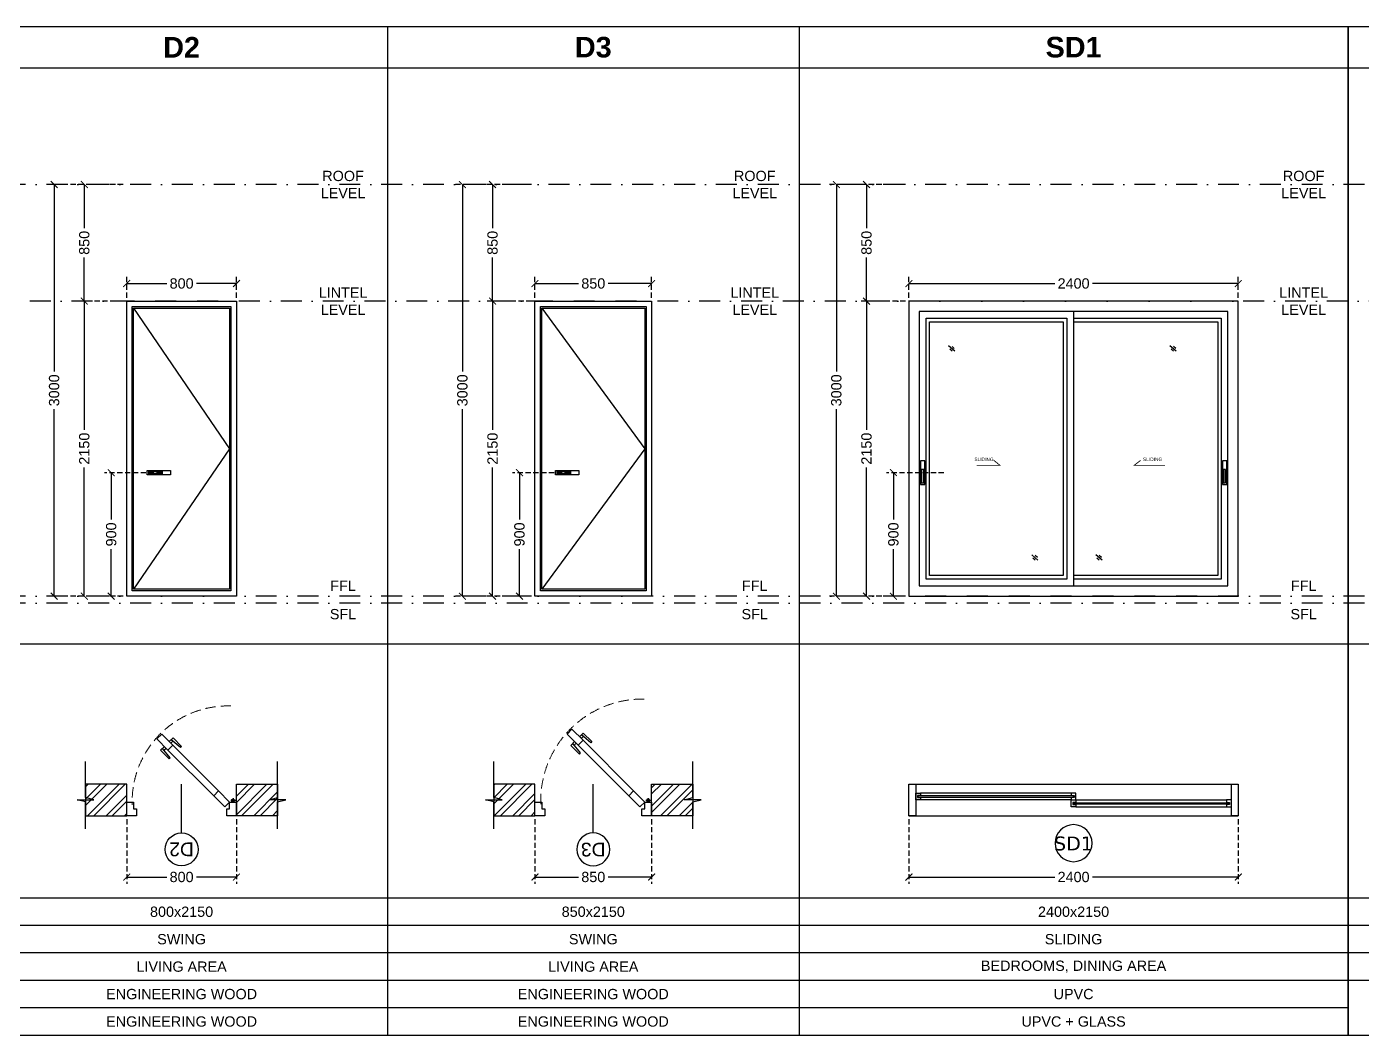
# Model space of a CAD drawing. Header units: millimetres. Extents: x 0 to 31900, y 0 to 8312.
# Drawn here: x 7821 to 17554, y 0 to 7350 of the extents above; entities that cross this region are included whole.
import ezdxf
from ezdxf.enums import TextEntityAlignment as Align

# ---------------------------------------------------------------- set-up
doc = ezdxf.new("R2010")
doc.units = ezdxf.units.MM
doc.header["$LTSCALE"] = 150
doc.set_wipeout_variables(frame=1)
for name, pattern in [('$ZCDB_AUDIT_GENERATED_423A9', [0]), ('$ZCDB_AUDIT_GENERATED_426BD', [0.75, 0.5, -0.25]), ('DASHDOT', [25.4, 12.7, -6.35, 0, -6.35]), ('DASHED', [19.05, 12.7, -6.35])]:
    doc.linetypes.add(name, pattern=pattern)
for name, color, linetype in [('ad-Dimension', 5, 'Continuous'), ('ad-Door', 11, 'Continuous'), ('ad-Elevation 10', 8, 'Continuous'), ('ad-Glass Sectionline', 140, 'Continuous'), ('ad-Lvl Difference', 8, 'DASHDOT'), ('ad-Text Main_Door&window Label', 7, 'Continuous'), ('ad-Wall', 240, 'Continuous')]:
    doc.layers.add(name, color=color, linetype=linetype)
doc.layers.add('ad-Text Main', color=7, linetype='Continuous', lineweight=0)
doc.styles.add('6 U T S R N_Typical Floor Plan$0$3BHK-E(NB)$0$grid_text', font='verdana.ttf', dxfattribs={"width": 0.9})
doc.styles.add('New Text Style', font='arial.ttf', dxfattribs={"height": 100})
doc.styles.get("Standard").update_dxf_attribs({"font": 'arial.ttf'})
doc.dimstyles.new('A-75-DIM-INT (Framing)', dxfattribs={"dimscale": 50, "dimtxt": 1.5, "dimasz": 1, "dimexe": 1, "dimexo": 0.5, "dimgap": 0.5, "dimtad": 0, "dimdsep": 46, "dimtxsty": 'Standard', "dimblk": 'ARCHTICK', "dimcen": 0.025, "dimclrd": 256, "dimclre": 256, "dimclrt": 256, "dimazin": 2, "dimtfac": 1, "dimtmove": 1, "dimatfit": 0, "dimldrblk": 'ARCHTICK', "dimfxl": 10, "dimfxlon": 1, "dimtolj": 1, "dimtzin": 0, "dimarcsym": 0})
pattern_1 = [(45, (3550, 1600), (-67.3519, 67.3519), []), (45, (3594.9, 1600), (-67.3519, 67.3519), [])]

# ---------------------------------------------------------------- blocks, each defined once
blk = doc.blocks.new('*U4')
for p, q in [((25, -127.8), (25, -94.4)), ((8.3, -111.1), (41.7, -111.1)), ((528.5, -478), (513.6, -492.9)), ((463.3, -543.1), (478.2, -528.2))]:
    blk.add_line(p, q)
for points in [[(50, -100), (0, -100), (0, 0), (71.4, 0), (71.4, -35.7), (71.4, -50), (50, -50)], [(750, -100), (750, -50), (728.6, -50), (728.6, -35.7), (728.6, 0), (800, 0), (800, -100)], [(50, -100), (130.8, -180.8), (166.2, -145.5), (85.4, -64.6)], [(130.8, -180.8), (464.2, -514.2), (499.5, -478.8), (166.2, -145.5)], [(545, -595), (464.2, -514.2), (499.5, -478.8), (580.3, -559.6)]]:
    blk.add_lwpolyline(points, close=True)
for points in [[(525.4, -504.7), (552.8, -477.2), (490, -414.3), (482.2, -422.2), (539.2, -490.8)], [(490, -540), (462.5, -567.5), (399.7, -504.7), (407.6, -496.8), (476.2, -553.8)]]:
    blk.add_lwpolyline(points)
blk.add_circle((25, -111.1), 11.1)
at = {"color": 8, "linetype": '$ZCDB_AUDIT_GENERATED_426BD', "lineweight": 0}
blk.add_arc((62.1, -102.1), 698.3, 268.18808, 1.81192, dxfattribs=at)
at = {"layer": 'ad-Text Main_Door&window Label'}
blk.add_line((400, 125), (400, -230), dxfattribs=at)
blk.add_circle((400.3, 245), 120, dxfattribs=at)
at = {"layer": 'ad-Text Main_Door&window Label', "style": 'New Text Style'}
blk.add_attdef('D1', text='', height=100, dxfattribs=at).set_placement((400.3, 245), align=Align.MIDDLE_CENTER)
blk = doc.blocks.new('*U6')
for p, q in [((-25, -127.8), (-25, -94.4)), ((-8.3, -111.1), (-41.7, -111.1)), ((-563.8, -513.3), (-548.9, -528.2)), ((-498.7, -578.5), (-513.6, -563.6))]:
    blk.add_line(p, q)
for points in [[(-800, -100), (-800, -50), (-778.6, -50), (-778.6, -35.7), (-778.6, 0), (-850, 0), (-850, -100)], [(-50, -100), (0, -100), (0, 0), (-71.4, 0), (-71.4, -35.7), (-71.4, -50), (-50, -50)], [(-50, -100), (-130.8, -180.8), (-166.2, -145.5), (-85.4, -64.6)], [(-130.8, -180.8), (-499.5, -549.5), (-534.9, -514.2), (-166.2, -145.5)], [(-580.3, -630.3), (-499.5, -549.5), (-534.9, -514.2), (-615.7, -595)]]:
    blk.add_lwpolyline(points, close=True)
for points in [[(-560.7, -540), (-588.2, -512.5), (-525.4, -449.7), (-517.5, -457.6), (-574.5, -526.2)], [(-525.4, -575.4), (-497.9, -602.8), (-435.1, -540), (-442.9, -532.2), (-511.5, -589.2)]]:
    blk.add_lwpolyline(points)
blk.add_circle((-25, -111.1), 11.1)
at = {"color": 8, "linetype": '$ZCDB_AUDIT_GENERATED_426BD', "lineweight": 0}
blk.add_arc((-66, -108.5), 741.9, 178.18808, 271.81192, dxfattribs=at)
at = {"layer": 'ad-Text Main_Door&window Label'}
blk.add_line((-425, 125), (-425, -230), dxfattribs=at)
blk.add_circle((-425.3, 245), 120, dxfattribs=at)
at = {"layer": 'ad-Text Main_Door&window Label', "style": 'New Text Style'}
blk.add_attdef('D1', text='', height=100, dxfattribs=at).set_placement((-425.3, 245), align=Align.MIDDLE_CENTER)
blk = doc.blocks.new('$ZCDB_AUDIT_GENERATED_454E2')
at = {"layer": 'ad-Elevation 10'}
for p, q in [((0, 0), (46.1, 39.6)), ((4.3, 19.8), (20.9, 34.6)), ((20.7, 1.3), (37.4, 16))]:
    blk.add_line(p, q, dxfattribs=at)
blk = doc.blocks.new('$ZCDB_AUDIT_GENERATED_454EA')
at = {"layer": 'ad-Door', "linetype": '$ZCDB_AUDIT_GENERATED_423A9', "ltscale": 300}
blk.add_lwpolyline([(35196.8, 30880), (35228.6, 30880), (35228.6, 30709.6), (35196.8, 30709.6)], close=True, dxfattribs=at)
at = {"layer": 'ad-Door'}
blk.add_lwpolyline([(35204.5, 30818.4), (35220.9, 30818.4), (35220.9, 30721.7), (35204.5, 30721.7)], close=True, dxfattribs=at)
blk = doc.blocks.new('$ZCDB_AUDIT_GENERATED_C77D')
blk.add_wipeout([(0, 230), (2400, 230), (2400, 0), (0, 0)]).dxf.layer = 'ad-Elevation 10'
at = {"layer": 'ad-Elevation 10'}
for points in [[(2400, 230), (0, 230)], [(2400, 0), (0, 0)]]:
    blk.add_lwpolyline(points, dxfattribs=at)
for points in [[(50, 0), (50, 230), (0, 230), (0, 0)], [(2350, 0), (2400, 0), (2400, 230), (2350, 230)], [(85, 83), (85, 65), (50, 65), (50, 115), (85, 115), (85, 97), (63, 97), (63, 83)], [(1217.5, 133), (1217.5, 115), (1182.5, 115), (1182.5, 165), (1217.5, 165), (1217.5, 147), (1195.5, 147), (1195.5, 133)], [(1182.5, 83), (1182.5, 65), (1217.5, 65), (1217.5, 115), (1182.5, 115), (1182.5, 97), (1204.5, 97), (1204.5, 83)], [(2315, 133), (2315, 115), (2350, 115), (2350, 165), (2315, 165), (2315, 147), (2337, 147), (2337, 133)]]:
    blk.add_lwpolyline(points, close=True, dxfattribs=at)
at = {"layer": 'ad-Glass Sectionline'}
for points in [[(1182.5, 115), (85, 115)], [(1217.5, 165), (2315, 165)], [(1217.5, 115), (2315, 115)], [(1182.5, 65), (85, 65)]]:
    blk.add_lwpolyline(points, dxfattribs=at)
for points in [[(1200, 145), (2335, 145), (2335, 135), (1200, 135)], [(1200, 95), (65, 95), (65, 85), (1200, 85)]]:
    blk.add_lwpolyline(points, close=True, dxfattribs=at)
blk = doc.blocks.new('*U21')
blk.add_blockref('$ZCDB_AUDIT_GENERATED_C77D', (0, 0))
blk = doc.blocks.new('6 U T S R N_Typical Floor Plan$0$ad_Window Tag')
blk.add_circle((0, 0), 150)
at = {"style": '6 U T S R N_Typical Floor Plan$0$3BHK-E(NB)$0$grid_text', "width": 0.9}
blk.add_attdef('D1', text='', height=125, dxfattribs=at).set_placement((0, 0), align=Align.MIDDLE_CENTER)
blk = doc.blocks.new('_ArchTick')
at = {"color": 0, "linetype": 'ByBlock', "const_width": 0.15}
blk.add_lwpolyline([(-0.5, -0.5), (0.5, 0.5)], dxfattribs=at)
blk = doc.blocks.new('*D35')
at = {"layer": 'ad-Dimension', "linetype": 'DASHED', "lineweight": -2, "ltscale": 0.02, "transparency": 16777216}
for p, q in [((8525, 5350), (8191.1, 5350)), ((8525, 3200), (8191.1, 3200))]:
    blk.add_line(p, q, dxfattribs=at)
at = {"layer": 'ad-Dimension', "lineweight": -2, "ltscale": 0.02, "transparency": 16777216}
for p, q in [((8241.1, 5350), (8241.1, 4412.5)), ((8241.1, 3200), (8241.1, 4137.5))]:
    blk.add_line(p, q, dxfattribs=at)
at = {"layer": 'Defpoints', "color": 0, "transparency": 16777216}
for p in [(8550, 5350), (8241.1, 3200), (8550, 3200)]:
    blk.add_point(p, dxfattribs=at)
at = {"layer": 'ad-Dimension', "lineweight": -2, "transparency": 16777216, "xscale": 50, "yscale": 50, "zscale": 50}
for p, rotation in [((8241.1, 5350), 90), ((8241.1, 3200), 270)]:
    blk.add_blockref('_ArchTick', p, dxfattribs=dict(at, rotation=rotation))
at = {"layer": 'ad-Dimension', "transparency": 16777216, "insert": (8241.1, 4275), "char_height": 75, "attachment_point": 5, "rotation": 90}
blk.add_mtext('\\A1;2150', dxfattribs=at)
blk = doc.blocks.new('*D36')
at = {"layer": 'ad-Dimension', "linetype": 'DASHED', "lineweight": -2, "ltscale": 0.02, "transparency": 16777216}
for p, q in [((8804.6, 4100), (8387.1, 4100)), ((8525, 3200), (8387.1, 3200))]:
    blk.add_line(p, q, dxfattribs=at)
at = {"layer": 'ad-Dimension', "lineweight": -2, "ltscale": 0.02, "transparency": 16777216}
for p, q in [((8437.1, 4100), (8437.1, 3757.7)), ((8437.1, 3200), (8437.1, 3542.3))]:
    blk.add_line(p, q, dxfattribs=at)
at = {"layer": 'Defpoints', "color": 0, "transparency": 16777216}
for p in [(8829.6, 4100), (8437.1, 3200), (8550, 3200)]:
    blk.add_point(p, dxfattribs=at)
at = {"layer": 'ad-Dimension', "lineweight": -2, "transparency": 16777216, "xscale": 50, "yscale": 50, "zscale": 50}
for p, rotation in [((8437.1, 4100), 90), ((8437.1, 3200), 270)]:
    blk.add_blockref('_ArchTick', p, dxfattribs=dict(at, rotation=rotation))
at = {"layer": 'ad-Dimension', "transparency": 16777216, "insert": (8437.1, 3650), "char_height": 75, "attachment_point": 5, "rotation": 90}
blk.add_mtext('\\A1;900', dxfattribs=at)
blk = doc.blocks.new('*D37')
at = {"layer": 'ad-Dimension', "linetype": 'DASHED', "lineweight": -2, "ltscale": 0.02, "transparency": 16777216}
for p, q in [((8521.3, 6200), (7971.3, 6200)), ((8521.3, 3200), (7971.3, 3200))]:
    blk.add_line(p, q, dxfattribs=at)
at = {"layer": 'ad-Dimension', "lineweight": -2, "ltscale": 0.02, "transparency": 16777216}
for p, q in [((8021.3, 6200), (8021.3, 4836.8)), ((8021.3, 3200), (8021.3, 4563.2))]:
    blk.add_line(p, q, dxfattribs=at)
at = {"layer": 'Defpoints', "color": 0, "transparency": 16777216}
for p in [(8021.3, 6200), (8550, 6200), (8550, 3200)]:
    blk.add_point(p, dxfattribs=at)
at = {"layer": 'ad-Dimension', "lineweight": -2, "transparency": 16777216, "xscale": 50, "yscale": 50, "zscale": 50}
for p, rotation in [((8021.3, 6200), 90), ((8021.3, 3200), 270)]:
    blk.add_blockref('_ArchTick', p, dxfattribs=dict(at, rotation=rotation))
at = {"layer": 'ad-Dimension', "transparency": 16777216, "insert": (8021.3, 4700), "char_height": 75, "attachment_point": 5, "rotation": 90}
blk.add_mtext('\\A1;3000', dxfattribs=at)
blk = doc.blocks.new('*D38')
at = {"layer": 'ad-Dimension', "linetype": 'DASHED', "lineweight": -2, "ltscale": 0.02, "transparency": 16777216}
for p, q in [((11500, 5350), (11166.1, 5350)), ((11500, 3200), (11166.1, 3200))]:
    blk.add_line(p, q, dxfattribs=at)
at = {"layer": 'ad-Dimension', "lineweight": -2, "ltscale": 0.02, "transparency": 16777216}
for p, q in [((11216.1, 5350), (11216.1, 4412.5)), ((11216.1, 3200), (11216.1, 4137.5))]:
    blk.add_line(p, q, dxfattribs=at)
at = {"layer": 'Defpoints', "color": 0, "transparency": 16777216}
for p in [(11525, 5350), (11216.1, 3200), (11525, 3200)]:
    blk.add_point(p, dxfattribs=at)
at = {"layer": 'ad-Dimension', "lineweight": -2, "transparency": 16777216, "xscale": 50, "yscale": 50, "zscale": 50}
for p, rotation in [((11216.1, 5350), 90), ((11216.1, 3200), 270)]:
    blk.add_blockref('_ArchTick', p, dxfattribs=dict(at, rotation=rotation))
at = {"layer": 'ad-Dimension', "transparency": 16777216, "insert": (11216.1, 4275), "char_height": 75, "attachment_point": 5, "rotation": 90}
blk.add_mtext('\\A1;2150', dxfattribs=at)
blk = doc.blocks.new('*D39')
at = {"layer": 'ad-Dimension', "linetype": 'DASHED', "lineweight": -2, "ltscale": 0.02, "transparency": 16777216}
for p, q in [((11779.6, 4100), (11362.1, 4100)), ((11500, 3200), (11362.1, 3200))]:
    blk.add_line(p, q, dxfattribs=at)
at = {"layer": 'ad-Dimension', "lineweight": -2, "ltscale": 0.02, "transparency": 16777216}
for p, q in [((11412.1, 4100), (11412.1, 3757.7)), ((11412.1, 3200), (11412.1, 3542.3))]:
    blk.add_line(p, q, dxfattribs=at)
at = {"layer": 'Defpoints', "color": 0, "transparency": 16777216}
for p in [(11804.6, 4100), (11412.1, 3200), (11525, 3200)]:
    blk.add_point(p, dxfattribs=at)
at = {"layer": 'ad-Dimension', "lineweight": -2, "transparency": 16777216, "xscale": 50, "yscale": 50, "zscale": 50}
for p, rotation in [((11412.1, 4100), 90), ((11412.1, 3200), 270)]:
    blk.add_blockref('_ArchTick', p, dxfattribs=dict(at, rotation=rotation))
at = {"layer": 'ad-Dimension', "transparency": 16777216, "insert": (11412.1, 3650), "char_height": 75, "attachment_point": 5, "rotation": 90}
blk.add_mtext('\\A1;900', dxfattribs=at)
blk = doc.blocks.new('*D40')
at = {"layer": 'ad-Dimension', "linetype": 'DASHED', "lineweight": -2, "ltscale": 0.02, "transparency": 16777216}
for p, q in [((11496.3, 6200), (10946.3, 6200)), ((11496.3, 3200), (10946.3, 3200))]:
    blk.add_line(p, q, dxfattribs=at)
at = {"layer": 'ad-Dimension', "lineweight": -2, "ltscale": 0.02, "transparency": 16777216}
for p, q in [((10996.3, 6200), (10996.3, 4836.8)), ((10996.3, 3200), (10996.3, 4563.2))]:
    blk.add_line(p, q, dxfattribs=at)
at = {"layer": 'Defpoints', "color": 0, "transparency": 16777216}
for p in [(10996.3, 6200), (11525, 6200), (11525, 3200)]:
    blk.add_point(p, dxfattribs=at)
at = {"layer": 'ad-Dimension', "lineweight": -2, "transparency": 16777216, "xscale": 50, "yscale": 50, "zscale": 50}
for p, rotation in [((10996.3, 6200), 90), ((10996.3, 3200), 270)]:
    blk.add_blockref('_ArchTick', p, dxfattribs=dict(at, rotation=rotation))
at = {"layer": 'ad-Dimension', "transparency": 16777216, "insert": (10996.3, 4700), "char_height": 75, "attachment_point": 5, "rotation": 90}
blk.add_mtext('\\A1;3000', dxfattribs=at)
blk = doc.blocks.new('*D41')
at = {"layer": 'ad-Dimension', "linetype": 'DASHED', "lineweight": -2, "ltscale": 0.02, "transparency": 16777216}
for p, q in [((14225, 5350), (13891.1, 5350)), ((14225, 3200), (13891.1, 3200))]:
    blk.add_line(p, q, dxfattribs=at)
at = {"layer": 'ad-Dimension', "lineweight": -2, "ltscale": 0.02, "transparency": 16777216}
for p, q in [((13941.1, 5350), (13941.1, 4412.5)), ((13941.1, 3200), (13941.1, 4137.5))]:
    blk.add_line(p, q, dxfattribs=at)
at = {"layer": 'Defpoints', "color": 0, "transparency": 16777216}
for p in [(14250, 5350), (13941.1, 3200), (14250, 3200)]:
    blk.add_point(p, dxfattribs=at)
at = {"layer": 'ad-Dimension', "lineweight": -2, "transparency": 16777216, "xscale": 50, "yscale": 50, "zscale": 50}
for p, rotation in [((13941.1, 5350), 90), ((13941.1, 3200), 270)]:
    blk.add_blockref('_ArchTick', p, dxfattribs=dict(at, rotation=rotation))
at = {"layer": 'ad-Dimension', "transparency": 16777216, "insert": (13941.1, 4275), "char_height": 75, "attachment_point": 5, "rotation": 90}
blk.add_mtext('\\A1;2150', dxfattribs=at)
blk = doc.blocks.new('*D42')
at = {"layer": 'ad-Dimension', "linetype": 'DASHED', "lineweight": -2, "ltscale": 0.02, "transparency": 16777216}
for p, q in [((14504.6, 4100), (14087.1, 4100)), ((14225, 3200), (14087.1, 3200))]:
    blk.add_line(p, q, dxfattribs=at)
at = {"layer": 'ad-Dimension', "lineweight": -2, "ltscale": 0.02, "transparency": 16777216}
for p, q in [((14137.1, 4100), (14137.1, 3757.7)), ((14137.1, 3200), (14137.1, 3542.3))]:
    blk.add_line(p, q, dxfattribs=at)
at = {"layer": 'Defpoints', "color": 0, "transparency": 16777216}
for p in [(14529.6, 4100), (14137.1, 3200), (14250, 3200)]:
    blk.add_point(p, dxfattribs=at)
at = {"layer": 'ad-Dimension', "lineweight": -2, "transparency": 16777216, "xscale": 50, "yscale": 50, "zscale": 50}
for p, rotation in [((14137.1, 4100), 90), ((14137.1, 3200), 270)]:
    blk.add_blockref('_ArchTick', p, dxfattribs=dict(at, rotation=rotation))
at = {"layer": 'ad-Dimension', "transparency": 16777216, "insert": (14137.1, 3650), "char_height": 75, "attachment_point": 5, "rotation": 90}
blk.add_mtext('\\A1;900', dxfattribs=at)
blk = doc.blocks.new('*D43')
at = {"layer": 'ad-Dimension', "linetype": 'DASHED', "lineweight": -2, "ltscale": 0.02, "transparency": 16777216}
for p, q in [((14221.3, 6200), (13671.3, 6200)), ((14221.3, 3200), (13671.3, 3200))]:
    blk.add_line(p, q, dxfattribs=at)
at = {"layer": 'ad-Dimension', "lineweight": -2, "ltscale": 0.02, "transparency": 16777216}
for p, q in [((13721.3, 6200), (13721.3, 4836.8)), ((13721.3, 3200), (13721.3, 4563.2))]:
    blk.add_line(p, q, dxfattribs=at)
at = {"layer": 'Defpoints', "color": 0, "transparency": 16777216}
for p in [(13721.3, 6200), (14250, 6200), (14250, 3200)]:
    blk.add_point(p, dxfattribs=at)
at = {"layer": 'ad-Dimension', "lineweight": -2, "transparency": 16777216, "xscale": 50, "yscale": 50, "zscale": 50}
for p, rotation in [((13721.3, 6200), 90), ((13721.3, 3200), 270)]:
    blk.add_blockref('_ArchTick', p, dxfattribs=dict(at, rotation=rotation))
at = {"layer": 'ad-Dimension', "transparency": 16777216, "insert": (13721.3, 4700), "char_height": 75, "attachment_point": 5, "rotation": 90}
blk.add_mtext('\\A1;3000', dxfattribs=at)
blk = doc.blocks.new('*D45')
at = {"layer": 'ad-Dimension', "color": 5, "linetype": 'DASHED', "lineweight": -2, "ltscale": 0.02, "true_color": 0x0505ff, "transparency": 16777216}
for p, q in [((8550, 5375), (8550, 5528.5)), ((9350, 5375), (9350, 5528.5))]:
    blk.add_line(p, q, dxfattribs=at)
at = {"layer": 'ad-Dimension', "color": 5, "lineweight": -2, "ltscale": 0.02, "true_color": 0x0505ff, "transparency": 16777216}
for p, q in [((8550, 5478.5), (8842.2, 5478.5)), ((9350, 5478.5), (9057.8, 5478.5))]:
    blk.add_line(p, q, dxfattribs=at)
at = {"layer": 'Defpoints', "color": 0, "transparency": 16777216}
for p in [(9350, 5478.5), (8550, 5350), (9350, 5350)]:
    blk.add_point(p, dxfattribs=at)
at = {"layer": 'ad-Dimension', "color": 5, "lineweight": -2, "true_color": 0x0505ff, "transparency": 16777216, "xscale": 50, "yscale": 50, "zscale": 50, "rotation": 180}
blk.add_blockref('_ArchTick', (8550, 5478.5), dxfattribs=at)
at = {"layer": 'ad-Dimension', "color": 5, "lineweight": -2, "true_color": 0x0505ff, "transparency": 16777216, "xscale": 50, "yscale": 50, "zscale": 50}
blk.add_blockref('_ArchTick', (9350, 5478.5), dxfattribs=at)
at = {"layer": 'ad-Dimension', "color": 5, "true_color": 0x0505ff, "transparency": 16777216, "insert": (8950, 5478.5), "char_height": 75, "attachment_point": 5}
blk.add_mtext('\\A1;800', dxfattribs=at)
blk = doc.blocks.new('*D46')
at = {"layer": 'ad-Dimension', "color": 5, "linetype": 'DASHED', "lineweight": -2, "ltscale": 0.02, "true_color": 0x0505ff, "transparency": 16777216}
for p, q in [((11525, 5375), (11525, 5528.5)), ((12375, 5375), (12375, 5528.5))]:
    blk.add_line(p, q, dxfattribs=at)
at = {"layer": 'ad-Dimension', "color": 5, "lineweight": -2, "ltscale": 0.02, "true_color": 0x0505ff, "transparency": 16777216}
for p, q in [((11525, 5478.5), (11842.2, 5478.5)), ((12375, 5478.5), (12057.8, 5478.5))]:
    blk.add_line(p, q, dxfattribs=at)
at = {"layer": 'Defpoints', "color": 0, "transparency": 16777216}
for p in [(12375, 5478.5), (11525, 5350), (12375, 5350)]:
    blk.add_point(p, dxfattribs=at)
at = {"layer": 'ad-Dimension', "color": 5, "lineweight": -2, "true_color": 0x0505ff, "transparency": 16777216, "xscale": 50, "yscale": 50, "zscale": 50, "rotation": 180}
blk.add_blockref('_ArchTick', (11525, 5478.5), dxfattribs=at)
at = {"layer": 'ad-Dimension', "color": 5, "lineweight": -2, "true_color": 0x0505ff, "transparency": 16777216, "xscale": 50, "yscale": 50, "zscale": 50}
blk.add_blockref('_ArchTick', (12375, 5478.5), dxfattribs=at)
at = {"layer": 'ad-Dimension', "color": 5, "true_color": 0x0505ff, "transparency": 16777216, "insert": (11950, 5478.5), "char_height": 75, "attachment_point": 5}
blk.add_mtext('\\A1;850', dxfattribs=at)
blk = doc.blocks.new('*D47')
at = {"layer": 'ad-Dimension', "color": 5, "linetype": 'DASHED', "lineweight": -2, "ltscale": 0.02, "true_color": 0x0505ff, "transparency": 16777216}
for p, q in [((14250, 5375), (14250, 5528.5)), ((16650, 5375), (16650, 5528.5))]:
    blk.add_line(p, q, dxfattribs=at)
at = {"layer": 'ad-Dimension', "color": 5, "lineweight": -2, "ltscale": 0.02, "true_color": 0x0505ff, "transparency": 16777216}
for p, q in [((14250, 5478.5), (15312.5, 5478.5)), ((16650, 5478.5), (15587.5, 5478.5))]:
    blk.add_line(p, q, dxfattribs=at)
at = {"layer": 'Defpoints', "color": 0, "transparency": 16777216}
for p in [(16650, 5478.5), (14250, 5350), (16650, 5350)]:
    blk.add_point(p, dxfattribs=at)
at = {"layer": 'ad-Dimension', "color": 5, "lineweight": -2, "true_color": 0x0505ff, "transparency": 16777216, "xscale": 50, "yscale": 50, "zscale": 50, "rotation": 180}
blk.add_blockref('_ArchTick', (14250, 5478.5), dxfattribs=at)
at = {"layer": 'ad-Dimension', "color": 5, "lineweight": -2, "true_color": 0x0505ff, "transparency": 16777216, "xscale": 50, "yscale": 50, "zscale": 50}
blk.add_blockref('_ArchTick', (16650, 5478.5), dxfattribs=at)
at = {"layer": 'ad-Dimension', "color": 5, "true_color": 0x0505ff, "transparency": 16777216, "insert": (15450, 5478.5), "char_height": 75, "attachment_point": 5}
blk.add_mtext('\\A1;2400', dxfattribs=at)
blk = doc.blocks.new('*D55')
at = {"layer": 'ad-Dimension', "color": 5, "linetype": 'DASHED', "lineweight": -2, "ltscale": 0.02, "true_color": 0x0505ff, "transparency": 16777216}
for p, q in [((8525, 6200), (8191.1, 6200)), ((8525, 5350), (8191.1, 5350))]:
    blk.add_line(p, q, dxfattribs=at)
at = {"layer": 'ad-Dimension', "color": 5, "lineweight": -2, "ltscale": 0.02, "true_color": 0x0505ff, "transparency": 16777216}
for p, q in [((8241.1, 6200), (8241.1, 5882.8)), ((8241.1, 5350), (8241.1, 5667.2))]:
    blk.add_line(p, q, dxfattribs=at)
at = {"layer": 'Defpoints', "color": 0, "transparency": 16777216}
for p in [(8241.1, 6200), (8550, 6200), (8550, 5350)]:
    blk.add_point(p, dxfattribs=at)
at = {"layer": 'ad-Dimension', "color": 5, "lineweight": -2, "true_color": 0x0505ff, "transparency": 16777216, "xscale": 50, "yscale": 50, "zscale": 50}
for p, rotation in [((8241.1, 6200), 90), ((8241.1, 5350), 270)]:
    blk.add_blockref('_ArchTick', p, dxfattribs=dict(at, rotation=rotation))
at = {"layer": 'ad-Dimension', "color": 5, "true_color": 0x0505ff, "transparency": 16777216, "insert": (8241.1, 5775), "char_height": 75, "attachment_point": 5, "rotation": 90}
blk.add_mtext('\\A1;850', dxfattribs=at)
blk = doc.blocks.new('*D56')
at = {"layer": 'ad-Dimension', "color": 5, "linetype": 'DASHED', "lineweight": -2, "ltscale": 0.02, "true_color": 0x0505ff, "transparency": 16777216}
for p, q in [((11500, 6200), (11166.1, 6200)), ((11500, 5350), (11166.1, 5350))]:
    blk.add_line(p, q, dxfattribs=at)
at = {"layer": 'ad-Dimension', "color": 5, "lineweight": -2, "ltscale": 0.02, "true_color": 0x0505ff, "transparency": 16777216}
for p, q in [((11216.1, 6200), (11216.1, 5882.8)), ((11216.1, 5350), (11216.1, 5667.2))]:
    blk.add_line(p, q, dxfattribs=at)
at = {"layer": 'Defpoints', "color": 0, "transparency": 16777216}
for p in [(11216.1, 6200), (11525, 6200), (11525, 5350)]:
    blk.add_point(p, dxfattribs=at)
at = {"layer": 'ad-Dimension', "color": 5, "lineweight": -2, "true_color": 0x0505ff, "transparency": 16777216, "xscale": 50, "yscale": 50, "zscale": 50}
for p, rotation in [((11216.1, 6200), 90), ((11216.1, 5350), 270)]:
    blk.add_blockref('_ArchTick', p, dxfattribs=dict(at, rotation=rotation))
at = {"layer": 'ad-Dimension', "color": 5, "true_color": 0x0505ff, "transparency": 16777216, "insert": (11216.1, 5775), "char_height": 75, "attachment_point": 5, "rotation": 90}
blk.add_mtext('\\A1;850', dxfattribs=at)
blk = doc.blocks.new('*D57')
at = {"layer": 'ad-Dimension', "color": 5, "linetype": 'DASHED', "lineweight": -2, "ltscale": 0.02, "true_color": 0x0505ff, "transparency": 16777216}
for p, q in [((14225, 6200), (13891.1, 6200)), ((14225, 5350), (13891.1, 5350))]:
    blk.add_line(p, q, dxfattribs=at)
at = {"layer": 'ad-Dimension', "color": 5, "lineweight": -2, "ltscale": 0.02, "true_color": 0x0505ff, "transparency": 16777216}
for p, q in [((13941.1, 6200), (13941.1, 5882.8)), ((13941.1, 5350), (13941.1, 5667.2))]:
    blk.add_line(p, q, dxfattribs=at)
at = {"layer": 'Defpoints', "color": 0, "transparency": 16777216}
for p in [(13941.1, 6200), (14250, 6200), (14250, 5350)]:
    blk.add_point(p, dxfattribs=at)
at = {"layer": 'ad-Dimension', "color": 5, "lineweight": -2, "true_color": 0x0505ff, "transparency": 16777216, "xscale": 50, "yscale": 50, "zscale": 50}
for p, rotation in [((13941.1, 6200), 90), ((13941.1, 5350), 270)]:
    blk.add_blockref('_ArchTick', p, dxfattribs=dict(at, rotation=rotation))
at = {"layer": 'ad-Dimension', "color": 5, "true_color": 0x0505ff, "transparency": 16777216, "insert": (13941.1, 5775), "char_height": 75, "attachment_point": 5, "rotation": 90}
blk.add_mtext('\\A1;850', dxfattribs=at)
blk = doc.blocks.new('*D75')
at = {"layer": 'ad-Dimension', "color": 5, "linetype": 'DASHED', "lineweight": -2, "ltscale": 0.02, "true_color": 0x0505ff, "transparency": 16777216}
for p, q in [((8550, 1575), (8550, 1103.2)), ((9350, 1575), (9350, 1103.2))]:
    blk.add_line(p, q, dxfattribs=at)
at = {"layer": 'ad-Dimension', "color": 5, "lineweight": -2, "ltscale": 0.02, "true_color": 0x0505ff, "transparency": 16777216}
for p, q in [((8550, 1153.2), (8842.2, 1153.2)), ((9350, 1153.2), (9057.8, 1153.2))]:
    blk.add_line(p, q, dxfattribs=at)
at = {"layer": 'Defpoints', "color": 0, "transparency": 16777216}
for p in [(8550, 1600), (9350, 1600), (9350, 1153.2)]:
    blk.add_point(p, dxfattribs=at)
at = {"layer": 'ad-Dimension', "color": 5, "lineweight": -2, "true_color": 0x0505ff, "transparency": 16777216, "xscale": 50, "yscale": 50, "zscale": 50, "rotation": 180}
blk.add_blockref('_ArchTick', (8550, 1153.2), dxfattribs=at)
at = {"layer": 'ad-Dimension', "color": 5, "lineweight": -2, "true_color": 0x0505ff, "transparency": 16777216, "xscale": 50, "yscale": 50, "zscale": 50}
blk.add_blockref('_ArchTick', (9350, 1153.2), dxfattribs=at)
at = {"layer": 'ad-Dimension', "color": 5, "true_color": 0x0505ff, "transparency": 16777216, "insert": (8950, 1153.2), "char_height": 75, "attachment_point": 5}
blk.add_mtext('\\A1;800', dxfattribs=at)
blk = doc.blocks.new('*D76')
at = {"layer": 'ad-Dimension', "color": 5, "linetype": 'DASHED', "lineweight": -2, "ltscale": 0.02, "true_color": 0x0505ff, "transparency": 16777216}
for p, q in [((11525, 1575), (11525, 1103.2)), ((12375, 1575), (12375, 1103.2))]:
    blk.add_line(p, q, dxfattribs=at)
at = {"layer": 'ad-Dimension', "color": 5, "lineweight": -2, "ltscale": 0.02, "true_color": 0x0505ff, "transparency": 16777216}
for p, q in [((11525, 1153.2), (11842.2, 1153.2)), ((12375, 1153.2), (12057.8, 1153.2))]:
    blk.add_line(p, q, dxfattribs=at)
at = {"layer": 'Defpoints', "color": 0, "transparency": 16777216}
for p in [(11525, 1600), (12375, 1600), (12375, 1153.2)]:
    blk.add_point(p, dxfattribs=at)
at = {"layer": 'ad-Dimension', "color": 5, "lineweight": -2, "true_color": 0x0505ff, "transparency": 16777216, "xscale": 50, "yscale": 50, "zscale": 50, "rotation": 180}
blk.add_blockref('_ArchTick', (11525, 1153.2), dxfattribs=at)
at = {"layer": 'ad-Dimension', "color": 5, "lineweight": -2, "true_color": 0x0505ff, "transparency": 16777216, "xscale": 50, "yscale": 50, "zscale": 50}
blk.add_blockref('_ArchTick', (12375, 1153.2), dxfattribs=at)
at = {"layer": 'ad-Dimension', "color": 5, "true_color": 0x0505ff, "transparency": 16777216, "insert": (11950, 1153.2), "char_height": 75, "attachment_point": 5}
blk.add_mtext('\\A1;850', dxfattribs=at)
blk = doc.blocks.new('*D77')
at = {"layer": 'ad-Dimension', "color": 5, "linetype": 'DASHED', "lineweight": -2, "ltscale": 0.02, "true_color": 0x0505ff, "transparency": 16777216}
for p, q in [((14250, 1575), (14250, 1103.2)), ((16650, 1575), (16650, 1103.2))]:
    blk.add_line(p, q, dxfattribs=at)
at = {"layer": 'ad-Dimension', "color": 5, "lineweight": -2, "ltscale": 0.02, "true_color": 0x0505ff, "transparency": 16777216}
for p, q in [((14250, 1153.2), (15312.5, 1153.2)), ((16650, 1153.2), (15587.5, 1153.2))]:
    blk.add_line(p, q, dxfattribs=at)
at = {"layer": 'Defpoints', "color": 0, "transparency": 16777216}
for p in [(14250, 1600), (16650, 1600), (16650, 1153.2)]:
    blk.add_point(p, dxfattribs=at)
at = {"layer": 'ad-Dimension', "color": 5, "lineweight": -2, "true_color": 0x0505ff, "transparency": 16777216, "xscale": 50, "yscale": 50, "zscale": 50, "rotation": 180}
blk.add_blockref('_ArchTick', (14250, 1153.2), dxfattribs=at)
at = {"layer": 'ad-Dimension', "color": 5, "lineweight": -2, "true_color": 0x0505ff, "transparency": 16777216, "xscale": 50, "yscale": 50, "zscale": 50}
blk.add_blockref('_ArchTick', (16650, 1153.2), dxfattribs=at)
at = {"layer": 'ad-Dimension', "color": 5, "true_color": 0x0505ff, "transparency": 16777216, "insert": (15450, 1153.2), "char_height": 75, "attachment_point": 5}
blk.add_mtext('\\A1;2400', dxfattribs=at)

msp = doc.modelspace()

# ---------------------------------------------------------------- hatches: boundary and pattern name
at = {"layer": 'ad-Elevation 10', "transparency": 33554610}
h = msp.add_hatch(dxfattribs=at)
h.set_pattern_fill('ANSI32', color=256, scale=10)
h.set_pattern_definition(pattern_1)
h.paths.add_polyline_path([(8550, 1830), (8250, 1830), (8250, 1600), (8550, 1600)])
h = msp.add_hatch(dxfattribs=at)
h.set_pattern_fill('ANSI32', color=256, scale=10)
h.set_pattern_definition(pattern_1)
h.paths.add_polyline_path([(9350, 1830), (9650, 1830), (9650, 1600), (9350, 1600)])
h = msp.add_hatch(dxfattribs=at)
h.set_pattern_fill('ANSI32', color=256, scale=10)
h.set_pattern_definition(pattern_1)
h.paths.add_polyline_path([(11525, 1830), (11225, 1830), (11225, 1600), (11525, 1600)])
h = msp.add_hatch(dxfattribs=at)
h.set_pattern_fill('ANSI32', color=256, scale=10)
h.set_pattern_definition(pattern_1)
h.paths.add_polyline_path([(12375, 1830), (12675, 1830), (12675, 1600), (12375, 1600)])

# ---------------------------------------------------------------- linework, layer by layer
for points in [[(0, 0), (17450, 0), (17450, 7350), (0, 7350)], [(17450, 0), (31900, 0), (31900, 7350), (17450, 7350)]]:
    msp.add_lwpolyline(points, close=True)
for points in [[(10450, 7350), (10450, 0)], [(13450, 7350), (13450, 0)], [(0, 7050), (17450, 7050)], [(17450, 7050), (31900, 7050)], [(17450, 2850), (0, 2850)], [(31900, 2850), (17450, 2850)], [(31900, 1000), (0, 1000)], [(31900, 800), (0, 800)], [(31900, 600), (0, 600)], [(31900, 400), (0, 400)], [(17450, 200), (0, 200)]]:
    msp.add_lwpolyline(points)
at = {"layer": 'ad-Door'}
for points in [[(8550, 3200), (8550, 5350), (9350, 5350), (9350, 3200)], [(8590, 5310), (9310, 5310), (9310, 3240), (8590, 3240)], [(8600, 5300), (9300, 5300), (9300, 3250), (8600, 3250)], [(11525, 3200), (11525, 5350), (12375, 5350), (12375, 3200)], [(11565, 5310), (12335, 5310), (12335, 3240), (11565, 3240)], [(11575, 5300), (12325, 5300), (12325, 3250), (11575, 3250)], [(16650, 5350), (14250, 5350), (14250, 3200), (16650, 3200)], [(16575, 5275), (14325, 5275), (14325, 3275), (16575, 3275)], [(14375, 5225), (15400, 5225), (15400, 3325), (14375, 3325)], [(14400, 5200), (15375, 5200), (15375, 3350), (14400, 3350)]]:
    msp.add_lwpolyline(points, close=True, dxfattribs=at)
for points in [[(8600, 5300), (9300, 4275), (8600, 3250)], [(11575, 5300), (12325, 4275), (11575, 3250)], [(15450, 5275), (15450, 3275)], [(15450, 5225), (16525, 5225), (16525, 3325), (15450, 3325)], [(15450, 5200), (16500, 5200), (16500, 3350), (15450, 3350)]]:
    msp.add_lwpolyline(points, dxfattribs=at)
at = {"layer": 'ad-Door', "const_width": 6.389, "elevation": 0}
for points in [[(14868.902, 4189.927), (14913.256, 4153.739), (14744.236, 4153.739)], [(15938.842, 4189.912), (15891.989, 4153.725), (16115.727, 4153.725)]]:
    msp.add_lwpolyline(points, dxfattribs=at)
at = {"layer": 'ad-Elevation 10', "linetype": '$ZCDB_AUDIT_GENERATED_423A9', "ltscale": 300}
for points in [[(8870.366, 4115.909), (8870.366, 4084.091), (8700, 4084.091), (8700, 4115.909)], [(11845.366, 4115.909), (11845.366, 4084.091), (11675, 4084.091), (11675, 4115.909)]]:
    msp.add_lwpolyline(points, close=True, dxfattribs=at)
at = {"layer": 'ad-Elevation 10'}
for points in [[(8808.846, 4108.153), (8808.846, 4091.847), (8712.061, 4091.847), (8712.061, 4108.153)], [(11783.846, 4108.153), (11783.846, 4091.847), (11687.061, 4091.847), (11687.061, 4108.153)]]:
    msp.add_lwpolyline(points, close=True, dxfattribs=at)
for points in [[(8250, 1505), (8250, 1701.919), (8190, 1715), (8310, 1715), (8250, 1733.663), (8250, 1995)], [(9650, 1505), (9650, 1701.919), (9710, 1715), (9590, 1715), (9650, 1733.663), (9650, 1995)], [(11225, 1505), (11225, 1701.919), (11165, 1715), (11285, 1715), (11225, 1733.663), (11225, 1995)], [(12675, 1505), (12675, 1701.919), (12735, 1715), (12615, 1715), (12675, 1733.663), (12675, 1995)]]:
    msp.add_lwpolyline(points, dxfattribs=at)
at = {"layer": 'ad-Lvl Difference', "ltscale": 0.08}
for points in [[(31900, 6200), (0, 6200)], [(26900, 5350), (0, 5350)], [(31900, 3200), (0, 3200)], [(31900, 3150), (0, 3150)]]:
    msp.add_lwpolyline(points, dxfattribs=at)
at = {"layer": 'ad-Wall'}
for points in [[(8550, 1830), (8250, 1830), (8250, 1600), (8550, 1600)], [(9350, 1830), (9650, 1830), (9650, 1600), (9350, 1600)], [(11525, 1830), (11225, 1830), (11225, 1600), (11525, 1600)], [(12375, 1830), (12675, 1830), (12675, 1600), (12375, 1600)]]:
    msp.add_lwpolyline(points, close=True, dxfattribs=at)

# ---------------------------------------------------------------- block references
at = {"xscale": -1, "rotation": 359.9999999999997}
for p in [(49562.699, -26694.772), (51762.699, -26694.712)]:
    msp.add_blockref('$ZCDB_AUDIT_GENERATED_454EA', p, dxfattribs=at)
at = {"layer": 'ad-Door', "ltscale": 5}
ref = msp.add_blockref('*U6', (12375, 1600), dxfattribs=dict(at, xscale=-1, rotation=179.9999999999999))
ref.add_attrib('D1', 'D3', dxfattribs={"layer": 'ad-Text Main_Door&window Label', "height": 100, "rotation": 180, "style": 'New Text Style'}).set_placement((11949.718, 1353.227), align=Align.MIDDLE_CENTER)
at = {"layer": 'ad-Door', "ltscale": 5, "rotation": 180}
msp.add_blockref('*U4', (9350, 1600), dxfattribs=at).add_auto_attribs({'D1': 'D2'})
at = {"layer": 'ad-Elevation 10', "xscale": -1, "rotation": 359.9999999999997}
for p in [(14585.209, 4984.48, 0), (16198.478, 4984.48), (15190.713, 3461.363, 0), (15657.98, 3461.363)]:
    msp.add_blockref('$ZCDB_AUDIT_GENERATED_454E2', p, dxfattribs=at)
at = {"layer": 'ad-Text Main_Door&window Label'}
ref = msp.add_blockref('6 U T S R N_Typical Floor Plan$0$ad_Window Tag', (15450, 1400), dxfattribs=dict(at, xscale=-0.9, yscale=0.9, zscale=0.9))
ref.add_attrib('D1', 'SD1', dxfattribs={"height": 101.25, "rotation": 1800, "style": '6 U T S R N_Typical Floor Plan$0$3BHK-E(NB)$0$grid_text'}).set_placement((15449.048, 1397.892), align=Align.MIDDLE_CENTER)

# ---------------------------------------------------------------- texts
at = {"layer": 'ad-Text Main', "ltscale": 5, "attachment_point": 5}
for s, insert, char_height, width in [('{\\fArial|b1|i0|c0|p34;D2}', (8950, 7200), 150, 256.85716), ('{\\fArial|b1|i0|c0|p34;D3}', (11950, 7200), 150, 256.85716), ('{\\fArial|b1|i0|c0|p34;SD1}', (15450, 7200), 150, 256.85716), ('ROOF\\PLEVEL', (10126.572, 6200), 75, 359.97246), ('ROOF\\PLEVEL', (13126.572, 6200), 75, 359.97246), ('ROOF\\PLEVEL', (17126.572, 6200), 75, 359.97246), ('LINTEL\\PLEVEL', (10126.572, 5350), 75, 420.1625), ('LINTEL\\PLEVEL', (13126.572, 5350), 75, 420.1625), ('LINTEL\\PLEVEL', (17126.572, 5350), 75, 420.1625), ('FFL', (10126.572, 3276.426), 75, 198.62971), ('FFL', (13126.572, 3276.426), 75, 198.62971), ('FFL', (17126.572, 3276.426), 75, 198.62971), ('SFL', (10126.572, 3068.747), 75, 198.62971), ('SFL', (13126.572, 3068.747), 75, 198.62971), ('SFL', (17126.572, 3068.747), 75, 198.62971), ('800x2150', (8950, 900), 75, 512.21629), ('850x2150', (11950, 900), 75, 512.21629), ('2400x2150', (15450, 900), 75, 512.21629), ('2400x2150', (15450, 900), 75, 512.21629), ('SWING', (8950, 700), 75, 383.95953), ('SWING', (11950, 700), 75, 383.95953), ('SLIDING', (15450, 700), 75, 383.95953), ('SLIDING', (15450, 700), 75, 383.95953), ('LIVING AREA', (8950, 500), 75, 659.17716), ('LIVING AREA', (11950, 500), 75, 659.17716), ('BEDROOMS, DINING AREA', (15450, 500), 75, 1360.31411), ('BEDROOMS, DINING AREA', (15450, 500), 75, 1360.31411), ('ENGINEERING WOOD', (8950, 300), 75, 1126.77993), ('ENGINEERING WOOD', (11950, 300), 75, 1126.77993), ('UPVC', (15450, 300), 75, 365.78982), ('UPVC', (15450, 300), 75, 365.78982), ('ENGINEERING WOOD', (8950, 100), 75, 1126.77993), ('ENGINEERING WOOD', (11950, 100), 75, 1126.77993), ('UPVC + GLASS', (15450, 100), 75, 793.31235), ('UPVC + GLASS', (15450, 100), 75, 793.31235)]:
    msp.add_mtext(s, dxfattribs=dict(at, insert=insert, char_height=char_height, width=width))
at = {"layer": 'ad-Text Main_Door&window Label', "linetype": 'Continuous', "char_height": 25, "width": 146.47086, "attachment_point": 5}
for insert in [(14797.316, 4196.959, 0), (16025.773, 4196.945, 0)]:
    msp.add_mtext('SLIDING', dxfattribs=dict(at, insert=insert))

# ---------------------------------------------------------------- dimensions: what is measured, and where the dimension line sits
at = {"layer": 'ad-Dimension', "ltscale": 0.02}
for base, p1, p2, picture, middle in [((8021.254, 6200), (8550, 3200), (8550, 6200), '*D37', (8021.254, 4700)), ((10996.254, 6200), (11525, 3200), (11525, 6200), '*D40', (10996.254, 4700)), ((13721.254, 6200), (14250, 3200), (14250, 6200), '*D43', (13721.254, 4700)), ((8241.071, 3200), (8550, 5350), (8550, 3200), '*D35', (8241.071, 4275)), ((11216.071, 3200), (11525, 5350), (11525, 3200), '*D38', (11216.071, 4275)), ((13941.071, 3200), (14250, 5350), (14250, 3200), '*D41', (13941.071, 4275)), ((8437.098, 3200), (8829.634, 4100, 0), (8550, 3200), '*D36', (8437.098, 3650)), ((11412.098, 3200), (11804.634, 4100, 0), (11525, 3200), '*D39', (11412.098, 3650)), ((14137.098, 3200), (14529.634, 4100, 0), (14250, 3200), '*D42', (14137.098, 3650))]:
    dim = msp.add_linear_dim(base=base, p1=p1, p2=p2, angle=90, dimstyle='A-75-DIM-INT (Framing)', override={"dimclrd": 256, "dimclre": 256, "dimclrt": 256}, dxfattribs=at)
    dim.commit()
    dim.dimension.update_dxf_attribs({"geometry": picture, "text_midpoint": middle})
for base, p1, p2, picture, middle in [((8241.071, 6200), (8550, 5350), (8550, 6200), '*D55', (8241.071, 5775)), ((11216.071, 6200), (11525, 5350), (11525, 6200), '*D56', (11216.071, 5775)), ((13941.071, 6200), (14250, 5350), (14250, 6200), '*D57', (13941.071, 5775))]:
    dim = msp.add_linear_dim(base=base, p1=p1, p2=p2, angle=90, dimstyle='A-75-DIM-INT (Framing)', dxfattribs=at)
    dim.commit()
    dim.dimension.update_dxf_attribs({"geometry": picture, "text_midpoint": middle})
for base, p1, p2, picture, middle in [((9350, 5478.538), (8550, 5350), (9350, 5350), '*D45', (8950, 5478.538)), ((12375, 5478.538), (11525, 5350), (12375, 5350), '*D46', (11950, 5478.538)), ((16650, 5478.538), (14250, 5350), (16650, 5350), '*D47', (15450, 5478.538)), ((9350, 1153.167), (8550, 1600), (9350, 1600), '*D75', (8950, 1153.167)), ((12375, 1153.167), (11525, 1600), (12375, 1600), '*D76', (11950, 1153.167))]:
    dim = msp.add_linear_dim(base=base, p1=p1, p2=p2, dimstyle='A-75-DIM-INT (Framing)', dxfattribs=at)
    dim.commit()
    dim.dimension.update_dxf_attribs({"geometry": picture, "text_midpoint": middle})

# ---------------------------------------------------------------- next in the draw order: block references
at = {"xscale": -1}
msp.add_blockref('*U21', (16650, 1600), dxfattribs=at)

# ---------------------------------------------------------------- next in the draw order: dimensions: what is measured, and where the dimension line sits
at = {"layer": 'ad-Dimension', "ltscale": 0.02}
dim = msp.add_linear_dim(base=(16650, 1153.167), p1=(14250, 1600), p2=(16650, 1600), dimstyle='A-75-DIM-INT (Framing)', dxfattribs=at)
dim.commit()
dim.dimension.update_dxf_attribs({"geometry": '*D77', "text_midpoint": (15450, 1153.167)})

doc.saveas('drawing.dxf')
